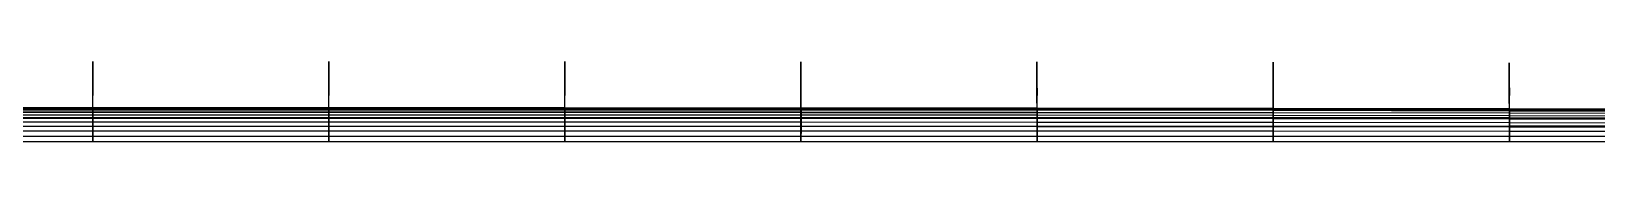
# Model space of a CAD drawing. Header units: metres. Extents: x 0 to 40, y 0 to 0.5.
# Drawn here: x 19.6 to 29.8, y 0 to 0.52 of the extents above; entities that cross this region are included whole.
import ezdxf

# ---------------------------------------------------------------- set-up
doc = ezdxf.new("R2010")
doc.units = ezdxf.units.M
doc.layers.add('Deflected structure', color=30, linetype='Continuous')
doc.layers.add('Original structure', color=3, linetype='Continuous')

msp = doc.modelspace()

# ---------------------------------------------------------------- linework, layer by layer
at = {"layer": 'Deflected structure'}
for p, q in [((20, 0.521, 7.809), (20, 0.51, 6.247)), ((20, 0.52, 9.372), (20, 0.521, 7.809)), ((20, 0.221, 7.808), (20, 0.521, 7.809)), ((20, 0.516, 10.935), (20, 0.52, 9.372)), ((20, 0.22, 9.371), (20, 0.52, 9.372)), ((20, 0.506, 12.498), (20, 0.516, 10.935)), ((20, 0.216, 10.934), (20, 0.516, 10.935)), ((20, 0.51, 6.247), (20, 0.49, 4.684)), ((20, 0.21, 6.246), (20, 0.51, 6.247)), ((21.538, 0.521, 7.809), (21.538, 0.51, 6.247)), ((21.538, 0.52, 9.372), (21.538, 0.521, 7.809)), ((21.539, 0.221, 7.808), (21.538, 0.521, 7.809)), ((21.538, 0.516, 10.935), (21.538, 0.52, 9.372)), ((21.539, 0.22, 9.371), (21.538, 0.52, 9.372)), ((21.538, 0.506, 12.498), (21.538, 0.516, 10.935)), ((21.539, 0.216, 10.934), (21.538, 0.516, 10.935)), ((21.538, 0.51, 6.247), (21.538, 0.49, 4.684)), ((21.539, 0.21, 6.246), (21.538, 0.51, 6.247)), ((23.076, 0.521, 7.809), (23.076, 0.51, 6.247)), ((23.076, 0.52, 9.372), (23.076, 0.521, 7.809)), ((23.077, 0.221, 7.808), (23.076, 0.521, 7.809)), ((23.076, 0.516, 10.935), (23.076, 0.52, 9.372)), ((23.077, 0.22, 9.371), (23.076, 0.52, 9.372)), ((23.076, 0.506, 12.498), (23.076, 0.516, 10.935)), ((23.077, 0.216, 10.934), (23.076, 0.516, 10.935)), ((24.615, 0.52, 7.809), (24.615, 0.509, 6.247)), ((24.615, 0.52, 9.372), (24.615, 0.52, 7.809)), ((24.615, 0.515, 10.935), (24.615, 0.52, 9.372)), ((24.616, 0.22, 9.371), (24.615, 0.52, 9.372)), ((24.616, 0.22, 7.808), (24.615, 0.52, 7.809)), ((24.615, 0.506, 12.498), (24.615, 0.515, 10.935)), ((24.616, 0.215, 10.934), (24.615, 0.515, 10.935)), ((26.153, 0.519, 7.809), (26.153, 0.508, 6.247)), ((26.153, 0.519, 9.372), (26.153, 0.519, 7.809)), ((26.153, 0.514, 10.935), (26.153, 0.519, 9.372)), ((26.155, 0.219, 9.371), (26.153, 0.519, 9.372)), ((26.155, 0.219, 7.808), (26.153, 0.519, 7.809)), ((26.153, 0.505, 12.498), (26.153, 0.514, 10.935)), ((26.155, 0.215, 10.934), (26.153, 0.514, 10.935)), ((27.691, 0.518, 9.372), (27.691, 0.517, 7.809)), ((27.691, 0.513, 10.935), (27.691, 0.518, 9.372)), ((27.694, 0.218, 9.371), (27.691, 0.518, 9.372)), ((27.691, 0.517, 7.809), (27.691, 0.506, 6.247)), ((27.694, 0.217, 7.809), (27.691, 0.517, 7.809)), ((27.691, 0.503, 12.498), (27.691, 0.513, 10.935)), ((27.694, 0.213, 10.934), (27.691, 0.513, 10.935)), ((29.23, 0.514, 9.372), (29.23, 0.513, 7.809)), ((29.23, 0.51, 10.935), (29.23, 0.514, 9.372)), ((29.232, 0.215, 9.371), (29.23, 0.514, 9.372)), ((29.23, 0.513, 7.809), (29.23, 0.504, 6.247)), ((29.232, 0.213, 7.809), (29.23, 0.513, 7.809)), ((20, 0.492, 14.061), (20, 0.506, 12.498)), ((20, 0.206, 12.497), (20, 0.506, 12.498)), ((20, 0.474, 15.624), (20, 0.492, 14.061)), ((20, 0.192, 14.06), (20, 0.492, 14.061)), ((20, 0.49, 4.684), (20, 0.457, 3.121)), ((20, 0.19, 4.683), (20, 0.49, 4.684)), ((20, 0.452, 17.186), (20, 0.474, 15.624)), ((20, 0.174, 15.623), (20, 0.474, 15.624)), ((20, 0.457, 3.121), (20, 0.4, 1.56)), ((20, 0.157, 3.121), (20, 0.457, 3.121)), ((20, 0.427, 18.749), (20, 0.452, 17.186)), ((20, 0.152, 17.186), (20, 0.452, 17.186)), ((20, 0.399, 20.312), (20, 0.427, 18.749)), ((20, 0.127, 18.748), (20, 0.427, 18.749)), ((21.538, 0.492, 14.061), (21.538, 0.506, 12.498)), ((21.539, 0.206, 12.497), (21.538, 0.506, 12.498)), ((21.538, 0.474, 15.624), (21.538, 0.492, 14.061)), ((21.539, 0.192, 14.06), (21.538, 0.492, 14.061)), ((21.538, 0.49, 4.684), (21.538, 0.457, 3.121)), ((21.539, 0.19, 4.683), (21.538, 0.49, 4.684)), ((21.538, 0.452, 17.186), (21.538, 0.474, 15.624)), ((21.539, 0.174, 15.623), (21.538, 0.474, 15.624)), ((21.538, 0.457, 3.121), (21.538, 0.4, 1.56)), ((21.539, 0.157, 3.121), (21.538, 0.457, 3.121)), ((21.538, 0.427, 18.749), (21.538, 0.452, 17.186)), ((21.539, 0.152, 17.186), (21.538, 0.452, 17.186)), ((21.538, 0.399, 20.312), (21.538, 0.427, 18.749)), ((21.539, 0.127, 18.748), (21.538, 0.427, 18.749)), ((23.076, 0.51, 6.247), (23.076, 0.49, 4.684)), ((23.077, 0.21, 6.246), (23.076, 0.51, 6.247)), ((23.076, 0.492, 14.061), (23.076, 0.506, 12.498)), ((23.077, 0.206, 12.497), (23.076, 0.506, 12.498)), ((23.076, 0.474, 15.624), (23.076, 0.492, 14.061)), ((23.077, 0.192, 14.06), (23.076, 0.492, 14.061)), ((23.076, 0.49, 4.684), (23.077, 0.456, 3.121)), ((23.077, 0.19, 4.683), (23.076, 0.49, 4.684)), ((23.077, 0.452, 17.186), (23.076, 0.474, 15.624)), ((23.077, 0.174, 15.623), (23.076, 0.474, 15.624)), ((23.077, 0.456, 3.121), (23.077, 0.4, 1.56)), ((23.077, 0.157, 3.121), (23.077, 0.456, 3.121)), ((23.077, 0.427, 18.749), (23.077, 0.452, 17.186)), ((23.077, 0.152, 17.186), (23.077, 0.452, 17.186)), ((23.077, 0.399, 20.312), (23.077, 0.427, 18.749)), ((23.077, 0.127, 18.748), (23.077, 0.427, 18.749)), ((24.615, 0.509, 6.247), (24.615, 0.489, 4.684)), ((24.616, 0.209, 6.246), (24.615, 0.509, 6.247)), ((24.615, 0.492, 14.061), (24.615, 0.506, 12.498)), ((24.616, 0.206, 12.497), (24.615, 0.506, 12.498)), ((24.615, 0.473, 15.624), (24.615, 0.492, 14.061)), ((24.616, 0.192, 14.06), (24.615, 0.492, 14.061)), ((24.615, 0.489, 4.684), (24.615, 0.456, 3.121)), ((24.616, 0.189, 4.683), (24.615, 0.489, 4.684)), ((24.615, 0.451, 17.186), (24.615, 0.473, 15.624)), ((24.616, 0.173, 15.623), (24.615, 0.473, 15.624)), ((24.615, 0.456, 3.121), (24.615, 0.4, 1.56)), ((24.616, 0.156, 3.121), (24.615, 0.456, 3.121)), ((24.615, 0.426, 18.749), (24.615, 0.451, 17.186)), ((24.616, 0.151, 17.186), (24.615, 0.451, 17.186)), ((24.615, 0.399, 20.312), (24.615, 0.426, 18.749)), ((24.616, 0.127, 18.748), (24.615, 0.426, 18.749)), ((26.153, 0.508, 6.247), (26.153, 0.489, 4.684)), ((26.155, 0.208, 6.246), (26.153, 0.508, 6.247)), ((26.153, 0.491, 14.061), (26.153, 0.505, 12.498)), ((26.155, 0.205, 12.497), (26.153, 0.505, 12.498)), ((26.153, 0.473, 15.624), (26.153, 0.491, 14.061)), ((26.155, 0.191, 14.06), (26.153, 0.491, 14.061)), ((26.153, 0.489, 4.684), (26.153, 0.456, 3.121)), ((26.155, 0.189, 4.683), (26.153, 0.489, 4.684)), ((26.153, 0.451, 17.186), (26.153, 0.473, 15.624)), ((26.155, 0.173, 15.623), (26.153, 0.473, 15.624)), ((26.153, 0.456, 3.121), (26.153, 0.4, 1.56)), ((26.154, 0.156, 3.121), (26.153, 0.456, 3.121)), ((26.153, 0.426, 18.749), (26.153, 0.451, 17.186)), ((26.154, 0.151, 17.186), (26.153, 0.451, 17.186)), ((26.153, 0.398, 20.312), (26.153, 0.426, 18.749)), ((26.154, 0.126, 18.748), (26.153, 0.426, 18.749)), ((27.691, 0.506, 6.247), (27.691, 0.488, 4.684)), ((27.693, 0.206, 6.246), (27.691, 0.506, 6.247)), ((27.691, 0.489, 14.061), (27.691, 0.503, 12.498)), ((27.693, 0.203, 12.497), (27.691, 0.503, 12.498)), ((27.692, 0.471, 15.624), (27.691, 0.489, 14.061)), ((27.693, 0.189, 14.06), (27.691, 0.489, 14.061)), ((27.691, 0.488, 4.684), (27.692, 0.456, 3.121)), ((27.693, 0.188, 4.683), (27.691, 0.488, 4.684)), ((27.692, 0.45, 17.186), (27.692, 0.471, 15.624)), ((27.693, 0.171, 15.623), (27.692, 0.471, 15.624)), ((27.692, 0.456, 3.121), (27.692, 0.4, 1.56)), ((27.693, 0.156, 3.121), (27.692, 0.456, 3.121)), ((27.692, 0.425, 18.749), (27.692, 0.45, 17.186)), ((27.693, 0.15, 17.186), (27.692, 0.45, 17.186)), ((27.692, 0.398, 20.312), (27.692, 0.425, 18.749)), ((27.693, 0.125, 18.748), (27.692, 0.425, 18.749)), ((29.23, 0.5, 12.498), (29.23, 0.51, 10.935)), ((29.232, 0.21, 10.934), (29.23, 0.51, 10.935)), ((29.23, 0.504, 6.247), (29.23, 0.486, 4.684)), ((29.232, 0.204, 6.246), (29.23, 0.504, 6.247)), ((29.23, 0.487, 14.061), (29.23, 0.5, 12.498)), ((29.232, 0.2, 12.497), (29.23, 0.5, 12.498)), ((29.23, 0.469, 15.624), (29.23, 0.487, 14.061)), ((29.232, 0.187, 14.06), (29.23, 0.487, 14.061)), ((29.23, 0.486, 4.684), (29.23, 0.455, 3.121)), ((29.232, 0.186, 4.683), (29.23, 0.486, 4.684)), ((29.23, 0.448, 17.186), (29.23, 0.469, 15.624)), ((29.232, 0.169, 15.623), (29.23, 0.469, 15.624)), ((29.23, 0.455, 3.121), (29.23, 0.401, 1.56)), ((29.232, 0.155, 3.121), (29.23, 0.455, 3.121)), ((29.23, 0.423, 18.749), (29.23, 0.448, 17.186)), ((29.232, 0.148, 17.186), (29.23, 0.448, 17.186)), ((29.23, 0.396, 20.312), (29.23, 0.423, 18.749)), ((29.232, 0.123, 18.748), (29.23, 0.423, 18.749)), ((20, 0.4, 1.56), (20, 0.3)), ((20, 0.1, 1.559), (20, 0.4, 1.56)), ((20, 0.368, 21.875), (20, 0.399, 20.312)), ((20, 0.099, 20.311), (20, 0.399, 20.312)), ((20, 0.335, 23.437), (20, 0.368, 21.875)), ((20, 0.068, 21.874), (20, 0.368, 21.875)), ((20, 0.3, 25), (20, 0.335, 23.437)), ((20, 0.035, 23.437), (20, 0.335, 23.437)), ((21.538, 0.4, 1.56), (21.538, 0.3)), ((21.539, 0.1, 1.559), (21.538, 0.4, 1.56)), ((21.538, 0.368, 21.875), (21.538, 0.399, 20.312)), ((21.539, 0.099, 20.311), (21.538, 0.399, 20.312)), ((21.538, 0.335, 23.437), (21.538, 0.368, 21.875)), ((21.539, 0.068, 21.874), (21.538, 0.368, 21.875)), ((21.538, 0.3, 25), (21.538, 0.335, 23.437)), ((21.539, 0.035, 23.437), (21.538, 0.335, 23.437)), ((23.077, 0.4, 1.56), (23.077, 0.3)), ((23.077, 0.1, 1.559), (23.077, 0.4, 1.56)), ((23.077, 0.368, 21.875), (23.077, 0.399, 20.312)), ((23.077, 0.099, 20.311), (23.077, 0.399, 20.312)), ((23.077, 0.335, 23.437), (23.077, 0.368, 21.875)), ((23.077, 0.068, 21.874), (23.077, 0.368, 21.875)), ((23.077, 0.3, 25), (23.077, 0.335, 23.437)), ((23.077, 0.035, 23.437), (23.077, 0.335, 23.437)), ((24.615, 0.4, 1.56), (24.615, 0.3)), ((24.616, 0.1, 1.559), (24.615, 0.4, 1.56)), ((24.615, 0.368, 21.875), (24.615, 0.399, 20.312)), ((24.616, 0.099, 20.311), (24.615, 0.399, 20.312)), ((24.615, 0.335, 23.437), (24.615, 0.368, 21.875)), ((24.616, 0.068, 21.874), (24.615, 0.368, 21.875)), ((24.615, 0.3, 25), (24.615, 0.335, 23.437)), ((24.615, 0.035, 23.437), (24.615, 0.335, 23.437)), ((26.153, 0.4, 1.56), (26.154, 0.3)), ((26.155, 0.1, 1.559), (26.153, 0.4, 1.56)), ((26.154, 0.368, 21.875), (26.153, 0.398, 20.312)), ((26.154, 0.098, 20.311), (26.153, 0.398, 20.312)), ((26.154, 0.335, 23.437), (26.154, 0.368, 21.875)), ((26.154, 0.068, 21.874), (26.154, 0.368, 21.875)), ((26.154, 0.3, 25), (26.154, 0.335, 23.437)), ((26.154, 0.035, 23.437), (26.154, 0.335, 23.437)), ((27.692, 0.4, 1.56), (27.692, 0.3)), ((27.693, 0.1, 1.559), (27.692, 0.4, 1.56)), ((27.692, 0.368, 21.875), (27.692, 0.398, 20.312)), ((27.693, 0.098, 20.311), (27.692, 0.398, 20.312)), ((27.692, 0.335, 23.437), (27.692, 0.368, 21.875)), ((27.693, 0.068, 21.874), (27.692, 0.368, 21.875)), ((27.692, 0.3, 25), (27.692, 0.335, 23.437)), ((27.692, 0.035, 23.437), (27.692, 0.335, 23.437)), ((29.23, 0.401, 1.56), (29.231, 0.3)), ((29.232, 0.101, 1.559), (29.23, 0.401, 1.56)), ((29.231, 0.367, 21.875), (29.23, 0.396, 20.312)), ((29.231, 0.096, 20.311), (29.23, 0.396, 20.312)), ((29.231, 0.334, 23.437), (29.231, 0.367, 21.875)), ((29.231, 0.067, 21.874), (29.231, 0.367, 21.875)), ((29.231, 0.3, 25), (29.231, 0.334, 23.437)), ((29.231, 0.034, 23.437), (29.231, 0.334, 23.437)), ((18.461, 0.221, 7.808), (20, 0.221, 7.808)), ((18.461, 0.22, 9.371), (20, 0.22, 9.371)), ((18.461, 0.216, 10.934), (20, 0.216, 10.934)), ((18.461, 0.21, 6.246), (20, 0.21, 6.246)), ((18.461, 0.206, 12.497), (20, 0.206, 12.497)), ((20, 0.221, 7.808), (20, 0.21, 6.246)), ((20, 0.22, 9.371), (20, 0.221, 7.808)), ((20, 0.221, 7.808), (21.539, 0.221, 7.808)), ((20, 0.216, 10.934), (20, 0.22, 9.371)), ((20, 0.22, 9.371), (21.539, 0.22, 9.371)), ((20, 0.206, 12.497), (20, 0.216, 10.934)), ((20, 0.216, 10.934), (21.539, 0.216, 10.934)), ((20, 0.21, 6.246), (20, 0.19, 4.683)), ((20, 0.21, 6.246), (21.539, 0.21, 6.246)), ((20, 0.192, 14.06), (20, 0.206, 12.497)), ((20, 0.206, 12.497), (21.539, 0.206, 12.497)), ((21.539, 0.221, 7.808), (21.539, 0.21, 6.246)), ((21.539, 0.22, 9.371), (21.539, 0.221, 7.808)), ((21.539, 0.221, 7.808), (23.077, 0.221, 7.808)), ((21.539, 0.216, 10.934), (21.539, 0.22, 9.371)), ((21.539, 0.22, 9.371), (23.077, 0.22, 9.371)), ((21.539, 0.206, 12.497), (21.539, 0.216, 10.934)), ((21.539, 0.216, 10.934), (23.077, 0.216, 10.934)), ((21.539, 0.21, 6.246), (21.539, 0.19, 4.683)), ((21.539, 0.21, 6.246), (23.077, 0.21, 6.246)), ((21.539, 0.192, 14.06), (21.539, 0.206, 12.497)), ((21.539, 0.206, 12.497), (23.077, 0.206, 12.497)), ((23.077, 0.221, 7.808), (23.077, 0.21, 6.246)), ((23.077, 0.22, 9.371), (23.077, 0.221, 7.808)), ((23.077, 0.221, 7.808), (24.616, 0.22, 7.808)), ((23.077, 0.216, 10.934), (23.077, 0.22, 9.371)), ((23.077, 0.22, 9.371), (24.616, 0.22, 9.371)), ((23.077, 0.206, 12.497), (23.077, 0.216, 10.934)), ((23.077, 0.216, 10.934), (24.616, 0.215, 10.934)), ((23.077, 0.21, 6.246), (23.077, 0.19, 4.683)), ((23.077, 0.21, 6.246), (24.616, 0.209, 6.246)), ((23.077, 0.192, 14.06), (23.077, 0.206, 12.497)), ((23.077, 0.206, 12.497), (24.616, 0.206, 12.497)), ((24.616, 0.22, 7.808), (24.616, 0.209, 6.246)), ((24.616, 0.22, 9.371), (24.616, 0.22, 7.808)), ((24.616, 0.215, 10.934), (24.616, 0.22, 9.371)), ((24.616, 0.22, 7.808), (26.155, 0.219, 7.808)), ((24.616, 0.22, 9.371), (26.155, 0.219, 9.371)), ((24.616, 0.206, 12.497), (24.616, 0.215, 10.934)), ((24.616, 0.215, 10.934), (26.155, 0.215, 10.934)), ((24.616, 0.209, 6.246), (24.616, 0.189, 4.683)), ((24.616, 0.209, 6.246), (26.155, 0.208, 6.246)), ((24.616, 0.192, 14.06), (24.616, 0.206, 12.497)), ((24.616, 0.206, 12.497), (26.155, 0.205, 12.497)), ((26.155, 0.219, 7.808), (26.155, 0.208, 6.246)), ((26.155, 0.219, 9.371), (26.155, 0.219, 7.808)), ((26.155, 0.215, 10.934), (26.155, 0.219, 9.371)), ((26.155, 0.219, 7.808), (27.694, 0.217, 7.809)), ((26.155, 0.219, 9.371), (27.694, 0.218, 9.371)), ((26.155, 0.205, 12.497), (26.155, 0.215, 10.934)), ((26.155, 0.215, 10.934), (27.694, 0.213, 10.934)), ((26.155, 0.208, 6.246), (26.155, 0.189, 4.683)), ((26.155, 0.208, 6.246), (27.693, 0.206, 6.246)), ((26.155, 0.191, 14.06), (26.155, 0.205, 12.497)), ((26.155, 0.205, 12.497), (27.693, 0.203, 12.497)), ((27.694, 0.217, 7.809), (27.693, 0.206, 6.246)), ((27.693, 0.203, 12.497), (27.694, 0.213, 10.934)), ((27.693, 0.206, 6.246), (27.693, 0.188, 4.683)), ((27.693, 0.206, 6.246), (29.232, 0.204, 6.246)), ((27.694, 0.218, 9.371), (27.694, 0.217, 7.809)), ((27.694, 0.213, 10.934), (27.694, 0.218, 9.371)), ((27.694, 0.218, 9.371), (29.232, 0.215, 9.371)), ((27.694, 0.217, 7.809), (29.232, 0.213, 7.809)), ((27.694, 0.213, 10.934), (29.232, 0.21, 10.934)), ((29.232, 0.215, 9.371), (29.232, 0.213, 7.809)), ((29.232, 0.21, 10.934), (29.232, 0.215, 9.371)), ((29.232, 0.215, 9.371), (30.771, 0.209, 9.371)), ((29.232, 0.213, 7.809), (29.232, 0.204, 6.246)), ((29.232, 0.213, 7.809), (30.771, 0.208, 7.809)), ((29.232, 0.2, 12.497), (29.232, 0.21, 10.934)), ((29.232, 0.21, 10.934), (30.771, 0.205, 10.934)), ((18.461, 0.192, 14.06), (20, 0.192, 14.06)), ((18.461, 0.19, 4.683), (20, 0.19, 4.683)), ((18.461, 0.174, 15.623), (20, 0.174, 15.623)), ((18.461, 0.157, 3.121), (20, 0.157, 3.121)), ((18.461, 0.152, 17.186), (20, 0.152, 17.186)), ((18.461, 0.127, 18.748), (20, 0.127, 18.748)), ((20, 0.174, 15.623), (20, 0.192, 14.06)), ((20, 0.192, 14.06), (21.539, 0.192, 14.06)), ((20, 0.19, 4.683), (20, 0.157, 3.121)), ((20, 0.19, 4.683), (21.539, 0.19, 4.683)), ((20, 0.152, 17.186), (20, 0.174, 15.623)), ((20, 0.174, 15.623), (21.539, 0.174, 15.623)), ((20, 0.157, 3.121), (20, 0.1, 1.559)), ((20, 0.157, 3.121), (21.539, 0.157, 3.121)), ((20, 0.127, 18.748), (20, 0.152, 17.186)), ((20, 0.152, 17.186), (21.539, 0.152, 17.186)), ((20, 0.099, 20.311), (20, 0.127, 18.748)), ((20, 0.127, 18.748), (21.539, 0.127, 18.748)), ((21.539, 0.174, 15.623), (21.539, 0.192, 14.06)), ((21.539, 0.192, 14.06), (23.077, 0.192, 14.06)), ((21.539, 0.19, 4.683), (21.539, 0.157, 3.121)), ((21.539, 0.19, 4.683), (23.077, 0.19, 4.683)), ((21.539, 0.152, 17.186), (21.539, 0.174, 15.623)), ((21.539, 0.174, 15.623), (23.077, 0.174, 15.623)), ((21.539, 0.157, 3.121), (21.539, 0.1, 1.559)), ((21.539, 0.157, 3.121), (23.077, 0.157, 3.121)), ((21.539, 0.127, 18.748), (21.539, 0.152, 17.186)), ((21.539, 0.152, 17.186), (23.077, 0.152, 17.186)), ((21.539, 0.099, 20.311), (21.539, 0.127, 18.748)), ((21.539, 0.127, 18.748), (23.077, 0.127, 18.748)), ((23.077, 0.174, 15.623), (23.077, 0.192, 14.06)), ((23.077, 0.192, 14.06), (24.616, 0.192, 14.06)), ((23.077, 0.19, 4.683), (23.077, 0.157, 3.121)), ((23.077, 0.19, 4.683), (24.616, 0.189, 4.683)), ((23.077, 0.152, 17.186), (23.077, 0.174, 15.623)), ((23.077, 0.174, 15.623), (24.616, 0.173, 15.623)), ((23.077, 0.157, 3.121), (23.077, 0.1, 1.559)), ((23.077, 0.157, 3.121), (24.616, 0.156, 3.121)), ((23.077, 0.127, 18.748), (23.077, 0.152, 17.186)), ((23.077, 0.152, 17.186), (24.616, 0.151, 17.186)), ((23.077, 0.099, 20.311), (23.077, 0.127, 18.748)), ((23.077, 0.127, 18.748), (24.616, 0.127, 18.748)), ((24.616, 0.173, 15.623), (24.616, 0.192, 14.06)), ((24.616, 0.192, 14.06), (26.155, 0.191, 14.06)), ((24.616, 0.189, 4.683), (24.616, 0.156, 3.121)), ((24.616, 0.189, 4.683), (26.155, 0.189, 4.683)), ((24.616, 0.151, 17.186), (24.616, 0.173, 15.623)), ((24.616, 0.173, 15.623), (26.155, 0.173, 15.623)), ((24.616, 0.156, 3.121), (24.616, 0.1, 1.559)), ((24.616, 0.156, 3.121), (26.154, 0.156, 3.121)), ((24.616, 0.127, 18.748), (24.616, 0.151, 17.186)), ((24.616, 0.151, 17.186), (26.154, 0.151, 17.186)), ((24.616, 0.099, 20.311), (24.616, 0.127, 18.748)), ((24.616, 0.127, 18.748), (26.154, 0.126, 18.748)), ((26.155, 0.189, 4.683), (26.154, 0.156, 3.121)), ((26.154, 0.151, 17.186), (26.155, 0.173, 15.623)), ((26.154, 0.156, 3.121), (26.155, 0.1, 1.559)), ((26.154, 0.156, 3.121), (27.693, 0.156, 3.121)), ((26.154, 0.126, 18.748), (26.154, 0.151, 17.186)), ((26.154, 0.151, 17.186), (27.693, 0.15, 17.186)), ((26.154, 0.098, 20.311), (26.154, 0.126, 18.748)), ((26.154, 0.126, 18.748), (27.693, 0.125, 18.748)), ((26.155, 0.173, 15.623), (26.155, 0.191, 14.06)), ((26.155, 0.191, 14.06), (27.693, 0.189, 14.06)), ((26.155, 0.189, 4.683), (27.693, 0.188, 4.683)), ((26.155, 0.173, 15.623), (27.693, 0.171, 15.623)), ((27.693, 0.189, 14.06), (27.693, 0.203, 12.497)), ((27.693, 0.203, 12.497), (29.232, 0.2, 12.497)), ((27.693, 0.171, 15.623), (27.693, 0.189, 14.06)), ((27.693, 0.189, 14.06), (29.232, 0.187, 14.06)), ((27.693, 0.188, 4.683), (27.693, 0.156, 3.121)), ((27.693, 0.188, 4.683), (29.232, 0.186, 4.683)), ((27.693, 0.15, 17.186), (27.693, 0.171, 15.623)), ((27.693, 0.171, 15.623), (29.232, 0.169, 15.623)), ((27.693, 0.156, 3.121), (27.693, 0.1, 1.559)), ((27.693, 0.156, 3.121), (29.232, 0.155, 3.121)), ((27.693, 0.125, 18.748), (27.693, 0.15, 17.186)), ((27.693, 0.15, 17.186), (29.232, 0.148, 17.186)), ((27.693, 0.098, 20.311), (27.693, 0.125, 18.748)), ((27.693, 0.125, 18.748), (29.232, 0.123, 18.748)), ((29.231, 0.096, 20.311), (29.232, 0.123, 18.748)), ((29.232, 0.204, 6.246), (29.232, 0.186, 4.683)), ((29.232, 0.204, 6.246), (30.771, 0.2, 6.246)), ((29.232, 0.187, 14.06), (29.232, 0.2, 12.497)), ((29.232, 0.2, 12.497), (30.771, 0.196, 12.497)), ((29.232, 0.169, 15.623), (29.232, 0.187, 14.06)), ((29.232, 0.187, 14.06), (30.771, 0.182, 14.06)), ((29.232, 0.186, 4.683), (29.232, 0.155, 3.121)), ((29.232, 0.186, 4.683), (30.771, 0.183, 4.683)), ((29.232, 0.148, 17.186), (29.232, 0.169, 15.623)), ((29.232, 0.169, 15.623), (30.771, 0.165, 15.623)), ((29.232, 0.155, 3.121), (29.232, 0.101, 1.559)), ((29.232, 0.155, 3.121), (30.77, 0.154, 3.121)), ((29.232, 0.123, 18.748), (29.232, 0.148, 17.186)), ((29.232, 0.148, 17.186), (30.77, 0.145, 17.186)), ((29.232, 0.123, 18.748), (30.77, 0.121, 18.748)), ((18.461, 0.1, 1.559), (20, 0.1, 1.559)), ((18.461, 0.099, 20.311), (20, 0.099, 20.311)), ((18.461, 0.068, 21.874), (20, 0.068, 21.874)), ((18.461, 0.035, 23.437), (20, 0.035, 23.437)), ((20, 0.1, 1.559), (20, 0)), ((20, 0.1, 1.559), (21.539, 0.1, 1.559)), ((20, 0.068, 21.874), (20, 0.099, 20.311)), ((20, 0.099, 20.311), (21.539, 0.099, 20.311)), ((20, 0.035, 23.437), (20, 0.068, 21.874)), ((20, 0.068, 21.874), (21.539, 0.068, 21.874)), ((20, 0, 25), (20, 0.035, 23.437)), ((20, 0.035, 23.437), (21.539, 0.035, 23.437)), ((21.539, 0.1, 1.559), (21.538, 0)), ((21.538, 0, 25), (21.539, 0.035, 23.437)), ((21.539, 0.1, 1.559), (23.077, 0.1, 1.559)), ((21.539, 0.068, 21.874), (21.539, 0.099, 20.311)), ((21.539, 0.099, 20.311), (23.077, 0.099, 20.311)), ((21.539, 0.035, 23.437), (21.539, 0.068, 21.874)), ((21.539, 0.068, 21.874), (23.077, 0.068, 21.874)), ((21.539, 0.035, 23.437), (23.077, 0.035, 23.437)), ((23.077, 0.1, 1.559), (23.077, 0)), ((23.077, 0.1, 1.559), (24.616, 0.1, 1.559)), ((23.077, 0.068, 21.874), (23.077, 0.099, 20.311)), ((23.077, 0.099, 20.311), (24.616, 0.099, 20.311)), ((23.077, 0.035, 23.437), (23.077, 0.068, 21.874)), ((23.077, 0.068, 21.874), (24.616, 0.068, 21.874)), ((23.077, 0, 25), (23.077, 0.035, 23.437)), ((23.077, 0.035, 23.437), (24.615, 0.035, 23.437)), ((24.616, 0.1, 1.559), (24.615, 0)), ((24.615, 0.035, 23.437), (24.616, 0.068, 21.874)), ((24.615, 0, 25), (24.615, 0.035, 23.437)), ((24.615, 0.035, 23.437), (26.154, 0.035, 23.437)), ((24.616, 0.1, 1.559), (26.155, 0.1, 1.559)), ((24.616, 0.068, 21.874), (24.616, 0.099, 20.311)), ((24.616, 0.099, 20.311), (26.154, 0.098, 20.311)), ((24.616, 0.068, 21.874), (26.154, 0.068, 21.874)), ((26.155, 0.1, 1.559), (26.154, 0)), ((26.154, 0.068, 21.874), (26.154, 0.098, 20.311)), ((26.154, 0.098, 20.311), (27.693, 0.098, 20.311)), ((26.154, 0.035, 23.437), (26.154, 0.068, 21.874)), ((26.154, 0.068, 21.874), (27.693, 0.068, 21.874)), ((26.154, 0, 25), (26.154, 0.035, 23.437)), ((26.154, 0.035, 23.437), (27.692, 0.035, 23.437)), ((26.155, 0.1, 1.559), (27.693, 0.1, 1.559)), ((27.693, 0.1, 1.559), (27.692, 0)), ((27.692, 0.035, 23.437), (27.693, 0.068, 21.874)), ((27.692, 0, 25), (27.692, 0.035, 23.437)), ((27.692, 0.035, 23.437), (29.231, 0.034, 23.437)), ((27.693, 0.1, 1.559), (29.232, 0.101, 1.559)), ((27.693, 0.068, 21.874), (27.693, 0.098, 20.311)), ((27.693, 0.098, 20.311), (29.231, 0.096, 20.311)), ((27.693, 0.068, 21.874), (29.231, 0.067, 21.874)), ((29.232, 0.101, 1.559), (29.231, 0)), ((29.231, 0.067, 21.874), (29.231, 0.096, 20.311)), ((29.231, 0.096, 20.311), (30.77, 0.094, 20.311)), ((29.231, 0.034, 23.437), (29.231, 0.067, 21.874)), ((29.231, 0.067, 21.874), (30.769, 0.065, 21.874)), ((29.231, 0, 25), (29.231, 0.034, 23.437)), ((29.231, 0.034, 23.437), (30.769, 0.034, 23.437)), ((29.232, 0.101, 1.559), (30.771, 0.102, 1.559))]:
    msp.add_line(p, q, dxfattribs=at)
at = {"layer": 'Original structure'}
for p, q in [((20, 0.3, 1.562), (20, 0.3)), ((20, 0.3, 3.125), (20, 0.3, 1.562)), ((20, 0.3, 4.688), (20, 0.3, 3.125)), ((20, 0.3, 6.25), (20, 0.3, 4.688)), ((20, 0.3, 7.812), (20, 0.3, 6.25)), ((20, 0.3, 9.375), (20, 0.3, 7.812)), ((20, 0.3, 10.938), (20, 0.3, 9.375)), ((20, 0.3, 12.5), (20, 0.3, 10.938)), ((20, 0.3, 14.062), (20, 0.3, 12.5)), ((20, 0.3, 15.625), (20, 0.3, 14.062)), ((20, 0.3, 17.188), (20, 0.3, 15.625)), ((20, 0.3, 18.75), (20, 0.3, 17.188)), ((20, 0.3, 20.312), (20, 0.3, 18.75)), ((20, 0.3, 21.875), (20, 0.3, 20.312)), ((20, 0.3, 23.438), (20, 0.3, 21.875)), ((20, 0.3, 25), (20, 0.3, 23.438)), ((20, 0, 23.438), (20, 0.3, 23.438)), ((20, 0, 21.875), (20, 0.3, 21.875)), ((20, 0, 20.312), (20, 0.3, 20.312)), ((20, 0, 18.75), (20, 0.3, 18.75)), ((20, 0, 17.188), (20, 0.3, 17.188)), ((20, 0, 15.625), (20, 0.3, 15.625)), ((20, 0, 14.062), (20, 0.3, 14.062)), ((20, 0, 12.5), (20, 0.3, 12.5)), ((20, 0, 10.938), (20, 0.3, 10.938)), ((20, 0, 9.375), (20, 0.3, 9.375)), ((20, 0, 7.812), (20, 0.3, 7.812)), ((20, 0, 6.25), (20, 0.3, 6.25)), ((20, 0, 4.688), (20, 0.3, 4.688)), ((20, 0, 3.125), (20, 0.3, 3.125)), ((20, 0, 1.562), (20, 0.3, 1.562)), ((21.538, 0.3, 1.562), (21.538, 0.3)), ((21.538, 0.3, 3.125), (21.538, 0.3, 1.562)), ((21.538, 0.3, 4.688), (21.538, 0.3, 3.125)), ((21.538, 0.3, 6.25), (21.538, 0.3, 4.688)), ((21.538, 0.3, 7.812), (21.538, 0.3, 6.25)), ((21.538, 0.3, 9.375), (21.538, 0.3, 7.812)), ((21.538, 0.3, 10.938), (21.538, 0.3, 9.375)), ((21.538, 0.3, 12.5), (21.538, 0.3, 10.938)), ((21.538, 0.3, 14.062), (21.538, 0.3, 12.5)), ((21.538, 0.3, 15.625), (21.538, 0.3, 14.062)), ((21.538, 0.3, 17.188), (21.538, 0.3, 15.625)), ((21.538, 0.3, 18.75), (21.538, 0.3, 17.188)), ((21.538, 0.3, 20.312), (21.538, 0.3, 18.75)), ((21.538, 0.3, 21.875), (21.538, 0.3, 20.312)), ((21.538, 0.3, 23.438), (21.538, 0.3, 21.875)), ((21.538, 0.3, 25), (21.538, 0.3, 23.438)), ((21.538, 0, 23.438), (21.538, 0.3, 23.438)), ((21.538, 0, 21.875), (21.538, 0.3, 21.875)), ((21.538, 0, 20.312), (21.538, 0.3, 20.312)), ((21.538, 0, 18.75), (21.538, 0.3, 18.75)), ((21.538, 0, 17.188), (21.538, 0.3, 17.188)), ((21.538, 0, 15.625), (21.538, 0.3, 15.625)), ((21.538, 0, 14.062), (21.538, 0.3, 14.062)), ((21.538, 0, 12.5), (21.538, 0.3, 12.5)), ((21.538, 0, 10.938), (21.538, 0.3, 10.938)), ((21.538, 0, 9.375), (21.538, 0.3, 9.375)), ((21.538, 0, 7.812), (21.538, 0.3, 7.812)), ((21.538, 0, 6.25), (21.538, 0.3, 6.25)), ((21.538, 0, 4.688), (21.538, 0.3, 4.688)), ((21.538, 0, 3.125), (21.538, 0.3, 3.125)), ((21.538, 0, 1.562), (21.538, 0.3, 1.562)), ((23.077, 0.3, 1.562), (23.077, 0.3)), ((23.077, 0.3, 3.125), (23.077, 0.3, 1.562)), ((23.077, 0.3, 4.688), (23.077, 0.3, 3.125)), ((23.077, 0.3, 6.25), (23.077, 0.3, 4.688)), ((23.077, 0.3, 7.812), (23.077, 0.3, 6.25)), ((23.077, 0.3, 9.375), (23.077, 0.3, 7.812)), ((23.077, 0.3, 10.938), (23.077, 0.3, 9.375)), ((23.077, 0.3, 12.5), (23.077, 0.3, 10.938)), ((23.077, 0.3, 14.062), (23.077, 0.3, 12.5)), ((23.077, 0.3, 15.625), (23.077, 0.3, 14.062)), ((23.077, 0.3, 17.188), (23.077, 0.3, 15.625)), ((23.077, 0.3, 18.75), (23.077, 0.3, 17.188)), ((23.077, 0.3, 20.312), (23.077, 0.3, 18.75)), ((23.077, 0.3, 21.875), (23.077, 0.3, 20.312)), ((23.077, 0.3, 23.438), (23.077, 0.3, 21.875)), ((23.077, 0.3, 25), (23.077, 0.3, 23.438)), ((23.077, 0, 23.438), (23.077, 0.3, 23.438)), ((23.077, 0, 21.875), (23.077, 0.3, 21.875)), ((23.077, 0, 20.312), (23.077, 0.3, 20.312)), ((23.077, 0, 18.75), (23.077, 0.3, 18.75)), ((23.077, 0, 17.188), (23.077, 0.3, 17.188)), ((23.077, 0, 15.625), (23.077, 0.3, 15.625)), ((23.077, 0, 14.062), (23.077, 0.3, 14.062)), ((23.077, 0, 12.5), (23.077, 0.3, 12.5)), ((23.077, 0, 10.938), (23.077, 0.3, 10.938)), ((23.077, 0, 9.375), (23.077, 0.3, 9.375)), ((23.077, 0, 7.812), (23.077, 0.3, 7.812)), ((23.077, 0, 6.25), (23.077, 0.3, 6.25)), ((23.077, 0, 4.688), (23.077, 0.3, 4.688)), ((23.077, 0, 3.125), (23.077, 0.3, 3.125)), ((23.077, 0, 1.562), (23.077, 0.3, 1.562)), ((24.615, 0.3, 1.562), (24.615, 0.3)), ((24.615, 0.3, 3.125), (24.615, 0.3, 1.562)), ((24.615, 0.3, 4.688), (24.615, 0.3, 3.125)), ((24.615, 0.3, 6.25), (24.615, 0.3, 4.688)), ((24.615, 0.3, 7.812), (24.615, 0.3, 6.25)), ((24.615, 0.3, 9.375), (24.615, 0.3, 7.812)), ((24.615, 0.3, 10.938), (24.615, 0.3, 9.375)), ((24.615, 0.3, 12.5), (24.615, 0.3, 10.938)), ((24.615, 0.3, 14.062), (24.615, 0.3, 12.5)), ((24.615, 0.3, 15.625), (24.615, 0.3, 14.062)), ((24.615, 0.3, 17.188), (24.615, 0.3, 15.625)), ((24.615, 0.3, 18.75), (24.615, 0.3, 17.188)), ((24.615, 0.3, 20.312), (24.615, 0.3, 18.75)), ((24.615, 0.3, 21.875), (24.615, 0.3, 20.312)), ((24.615, 0.3, 23.438), (24.615, 0.3, 21.875)), ((24.615, 0.3, 25), (24.615, 0.3, 23.438)), ((24.615, 0, 23.438), (24.615, 0.3, 23.438)), ((24.615, 0, 21.875), (24.615, 0.3, 21.875)), ((24.615, 0, 20.312), (24.615, 0.3, 20.312)), ((24.615, 0, 18.75), (24.615, 0.3, 18.75)), ((24.615, 0, 17.188), (24.615, 0.3, 17.188)), ((24.615, 0, 15.625), (24.615, 0.3, 15.625)), ((24.615, 0, 14.062), (24.615, 0.3, 14.062)), ((24.615, 0, 12.5), (24.615, 0.3, 12.5)), ((24.615, 0, 10.938), (24.615, 0.3, 10.938)), ((24.615, 0, 9.375), (24.615, 0.3, 9.375)), ((24.615, 0, 7.812), (24.615, 0.3, 7.812)), ((24.615, 0, 6.25), (24.615, 0.3, 6.25)), ((24.615, 0, 4.688), (24.615, 0.3, 4.688)), ((24.615, 0, 3.125), (24.615, 0.3, 3.125)), ((24.615, 0, 1.562), (24.615, 0.3, 1.562)), ((26.154, 0.3, 1.562), (26.154, 0.3)), ((26.154, 0.3, 3.125), (26.154, 0.3, 1.562)), ((26.154, 0.3, 4.688), (26.154, 0.3, 3.125)), ((26.154, 0.3, 6.25), (26.154, 0.3, 4.688)), ((26.154, 0.3, 7.812), (26.154, 0.3, 6.25)), ((26.154, 0.3, 9.375), (26.154, 0.3, 7.812)), ((26.154, 0.3, 10.938), (26.154, 0.3, 9.375)), ((26.154, 0.3, 12.5), (26.154, 0.3, 10.938)), ((26.154, 0.3, 14.062), (26.154, 0.3, 12.5)), ((26.154, 0.3, 15.625), (26.154, 0.3, 14.062)), ((26.154, 0.3, 17.188), (26.154, 0.3, 15.625)), ((26.154, 0.3, 18.75), (26.154, 0.3, 17.188)), ((26.154, 0.3, 20.312), (26.154, 0.3, 18.75)), ((26.154, 0.3, 21.875), (26.154, 0.3, 20.312)), ((26.154, 0.3, 23.438), (26.154, 0.3, 21.875)), ((26.154, 0.3, 25), (26.154, 0.3, 23.438)), ((26.154, 0, 23.438), (26.154, 0.3, 23.438)), ((26.154, 0, 21.875), (26.154, 0.3, 21.875)), ((26.154, 0, 20.312), (26.154, 0.3, 20.312)), ((26.154, 0, 18.75), (26.154, 0.3, 18.75)), ((26.154, 0, 17.188), (26.154, 0.3, 17.188)), ((26.154, 0, 15.625), (26.154, 0.3, 15.625)), ((26.154, 0, 14.062), (26.154, 0.3, 14.062)), ((26.154, 0, 12.5), (26.154, 0.3, 12.5)), ((26.154, 0, 10.938), (26.154, 0.3, 10.938)), ((26.154, 0, 9.375), (26.154, 0.3, 9.375)), ((26.154, 0, 7.812), (26.154, 0.3, 7.812)), ((26.154, 0, 6.25), (26.154, 0.3, 6.25)), ((26.154, 0, 4.688), (26.154, 0.3, 4.688)), ((26.154, 0, 3.125), (26.154, 0.3, 3.125)), ((26.154, 0, 1.562), (26.154, 0.3, 1.562)), ((27.692, 0.3, 1.562), (27.692, 0.3)), ((27.692, 0.3, 3.125), (27.692, 0.3, 1.562)), ((27.692, 0.3, 4.688), (27.692, 0.3, 3.125)), ((27.692, 0.3, 6.25), (27.692, 0.3, 4.688)), ((27.692, 0.3, 7.812), (27.692, 0.3, 6.25)), ((27.692, 0.3, 9.375), (27.692, 0.3, 7.812)), ((27.692, 0.3, 10.938), (27.692, 0.3, 9.375)), ((27.692, 0.3, 12.5), (27.692, 0.3, 10.938)), ((27.692, 0.3, 14.062), (27.692, 0.3, 12.5)), ((27.692, 0.3, 15.625), (27.692, 0.3, 14.062)), ((27.692, 0.3, 17.188), (27.692, 0.3, 15.625)), ((27.692, 0.3, 18.75), (27.692, 0.3, 17.188)), ((27.692, 0.3, 20.312), (27.692, 0.3, 18.75)), ((27.692, 0.3, 21.875), (27.692, 0.3, 20.312)), ((27.692, 0.3, 23.438), (27.692, 0.3, 21.875)), ((27.692, 0.3, 25), (27.692, 0.3, 23.438)), ((27.692, 0, 23.438), (27.692, 0.3, 23.438)), ((27.692, 0, 21.875), (27.692, 0.3, 21.875)), ((27.692, 0, 20.312), (27.692, 0.3, 20.312)), ((27.692, 0, 18.75), (27.692, 0.3, 18.75)), ((27.692, 0, 17.188), (27.692, 0.3, 17.188)), ((27.692, 0, 15.625), (27.692, 0.3, 15.625)), ((27.692, 0, 14.062), (27.692, 0.3, 14.062)), ((27.692, 0, 12.5), (27.692, 0.3, 12.5)), ((27.692, 0, 10.938), (27.692, 0.3, 10.938)), ((27.692, 0, 9.375), (27.692, 0.3, 9.375)), ((27.692, 0, 7.812), (27.692, 0.3, 7.812)), ((27.692, 0, 6.25), (27.692, 0.3, 6.25)), ((27.692, 0, 4.688), (27.692, 0.3, 4.688)), ((27.692, 0, 3.125), (27.692, 0.3, 3.125)), ((27.692, 0, 1.562), (27.692, 0.3, 1.562)), ((29.231, 0.3, 1.562), (29.231, 0.3)), ((29.231, 0.3, 3.125), (29.231, 0.3, 1.562)), ((29.231, 0.3, 4.688), (29.231, 0.3, 3.125)), ((29.231, 0.3, 6.25), (29.231, 0.3, 4.688)), ((29.231, 0.3, 7.812), (29.231, 0.3, 6.25)), ((29.231, 0.3, 9.375), (29.231, 0.3, 7.812)), ((29.231, 0.3, 10.938), (29.231, 0.3, 9.375)), ((29.231, 0.3, 12.5), (29.231, 0.3, 10.938)), ((29.231, 0.3, 14.062), (29.231, 0.3, 12.5)), ((29.231, 0.3, 15.625), (29.231, 0.3, 14.062)), ((29.231, 0.3, 17.188), (29.231, 0.3, 15.625)), ((29.231, 0.3, 18.75), (29.231, 0.3, 17.188)), ((29.231, 0.3, 20.312), (29.231, 0.3, 18.75)), ((29.231, 0.3, 21.875), (29.231, 0.3, 20.312)), ((29.231, 0.3, 23.438), (29.231, 0.3, 21.875)), ((29.231, 0.3, 25), (29.231, 0.3, 23.438)), ((29.231, 0, 23.438), (29.231, 0.3, 23.438)), ((29.231, 0, 21.875), (29.231, 0.3, 21.875)), ((29.231, 0, 20.312), (29.231, 0.3, 20.312)), ((29.231, 0, 18.75), (29.231, 0.3, 18.75)), ((29.231, 0, 17.188), (29.231, 0.3, 17.188)), ((29.231, 0, 15.625), (29.231, 0.3, 15.625)), ((29.231, 0, 14.062), (29.231, 0.3, 14.062)), ((29.231, 0, 12.5), (29.231, 0.3, 12.5)), ((29.231, 0, 10.938), (29.231, 0.3, 10.938)), ((29.231, 0, 9.375), (29.231, 0.3, 9.375)), ((29.231, 0, 7.812), (29.231, 0.3, 7.812)), ((29.231, 0, 6.25), (29.231, 0.3, 6.25)), ((29.231, 0, 4.688), (29.231, 0.3, 4.688)), ((29.231, 0, 3.125), (29.231, 0.3, 3.125)), ((29.231, 0, 1.562), (29.231, 0.3, 1.562)), ((18.462, 0, 1.562), (20, 0, 1.562)), ((18.462, 0, 3.125), (20, 0, 3.125)), ((18.462, 0, 4.688), (20, 0, 4.688)), ((18.462, 0, 6.25), (20, 0, 6.25)), ((18.462, 0, 7.812), (20, 0, 7.812)), ((18.462, 0, 9.375), (20, 0, 9.375)), ((18.462, 0, 10.938), (20, 0, 10.938)), ((18.462, 0, 12.5), (20, 0, 12.5)), ((18.462, 0, 14.062), (20, 0, 14.062)), ((18.462, 0, 15.625), (20, 0, 15.625)), ((18.462, 0, 17.188), (20, 0, 17.188)), ((18.462, 0, 18.75), (20, 0, 18.75)), ((18.462, 0, 20.312), (20, 0, 20.312)), ((18.462, 0, 21.875), (20, 0, 21.875)), ((18.462, 0, 23.438), (20, 0, 23.438)), ((20, 0, 1.562), (20, 0)), ((20, 0, 3.125), (20, 0, 1.562)), ((20, 0, 4.688), (20, 0, 3.125)), ((20, 0, 6.25), (20, 0, 4.688)), ((20, 0, 7.812), (20, 0, 6.25)), ((20, 0, 9.375), (20, 0, 7.812)), ((20, 0, 10.938), (20, 0, 9.375)), ((20, 0, 12.5), (20, 0, 10.938)), ((20, 0, 14.062), (20, 0, 12.5)), ((20, 0, 15.625), (20, 0, 14.062)), ((20, 0, 17.188), (20, 0, 15.625)), ((20, 0, 18.75), (20, 0, 17.188)), ((20, 0, 20.312), (20, 0, 18.75)), ((20, 0, 21.875), (20, 0, 20.312)), ((20, 0, 23.438), (20, 0, 21.875)), ((20, 0, 25), (20, 0, 23.438)), ((20, 0, 1.562), (21.538, 0, 1.562)), ((20, 0, 3.125), (21.538, 0, 3.125)), ((20, 0, 4.688), (21.538, 0, 4.688)), ((20, 0, 6.25), (21.538, 0, 6.25)), ((20, 0, 7.812), (21.538, 0, 7.812)), ((20, 0, 9.375), (21.538, 0, 9.375)), ((20, 0, 10.938), (21.538, 0, 10.938)), ((20, 0, 12.5), (21.538, 0, 12.5)), ((20, 0, 14.062), (21.538, 0, 14.062)), ((20, 0, 15.625), (21.538, 0, 15.625)), ((20, 0, 17.188), (21.538, 0, 17.188)), ((20, 0, 18.75), (21.538, 0, 18.75)), ((20, 0, 20.312), (21.538, 0, 20.312)), ((20, 0, 21.875), (21.538, 0, 21.875)), ((20, 0, 23.438), (21.538, 0, 23.438)), ((21.538, 0, 1.562), (21.538, 0)), ((21.538, 0, 3.125), (21.538, 0, 1.562)), ((21.538, 0, 4.688), (21.538, 0, 3.125)), ((21.538, 0, 6.25), (21.538, 0, 4.688)), ((21.538, 0, 7.812), (21.538, 0, 6.25)), ((21.538, 0, 9.375), (21.538, 0, 7.812)), ((21.538, 0, 10.938), (21.538, 0, 9.375)), ((21.538, 0, 12.5), (21.538, 0, 10.938)), ((21.538, 0, 14.062), (21.538, 0, 12.5)), ((21.538, 0, 15.625), (21.538, 0, 14.062)), ((21.538, 0, 17.188), (21.538, 0, 15.625)), ((21.538, 0, 18.75), (21.538, 0, 17.188)), ((21.538, 0, 20.312), (21.538, 0, 18.75)), ((21.538, 0, 21.875), (21.538, 0, 20.312)), ((21.538, 0, 23.438), (21.538, 0, 21.875)), ((21.538, 0, 25), (21.538, 0, 23.438)), ((21.538, 0, 1.562), (23.077, 0, 1.562)), ((21.538, 0, 3.125), (23.077, 0, 3.125)), ((21.538, 0, 4.688), (23.077, 0, 4.688)), ((21.538, 0, 6.25), (23.077, 0, 6.25)), ((21.538, 0, 7.812), (23.077, 0, 7.812)), ((21.538, 0, 9.375), (23.077, 0, 9.375)), ((21.538, 0, 10.938), (23.077, 0, 10.938)), ((21.538, 0, 12.5), (23.077, 0, 12.5)), ((21.538, 0, 14.062), (23.077, 0, 14.062)), ((21.538, 0, 15.625), (23.077, 0, 15.625)), ((21.538, 0, 17.188), (23.077, 0, 17.188)), ((21.538, 0, 18.75), (23.077, 0, 18.75)), ((21.538, 0, 20.312), (23.077, 0, 20.312)), ((21.538, 0, 21.875), (23.077, 0, 21.875)), ((21.538, 0, 23.438), (23.077, 0, 23.438)), ((23.077, 0, 1.562), (23.077, 0)), ((23.077, 0, 3.125), (23.077, 0, 1.562)), ((23.077, 0, 4.688), (23.077, 0, 3.125)), ((23.077, 0, 6.25), (23.077, 0, 4.688)), ((23.077, 0, 7.812), (23.077, 0, 6.25)), ((23.077, 0, 9.375), (23.077, 0, 7.812)), ((23.077, 0, 10.938), (23.077, 0, 9.375)), ((23.077, 0, 12.5), (23.077, 0, 10.938)), ((23.077, 0, 14.062), (23.077, 0, 12.5)), ((23.077, 0, 15.625), (23.077, 0, 14.062)), ((23.077, 0, 17.188), (23.077, 0, 15.625)), ((23.077, 0, 18.75), (23.077, 0, 17.188)), ((23.077, 0, 20.312), (23.077, 0, 18.75)), ((23.077, 0, 21.875), (23.077, 0, 20.312)), ((23.077, 0, 23.438), (23.077, 0, 21.875)), ((23.077, 0, 25), (23.077, 0, 23.438)), ((23.077, 0, 1.562), (24.615, 0, 1.562)), ((23.077, 0, 3.125), (24.615, 0, 3.125)), ((23.077, 0, 4.688), (24.615, 0, 4.688)), ((23.077, 0, 6.25), (24.615, 0, 6.25)), ((23.077, 0, 7.812), (24.615, 0, 7.812)), ((23.077, 0, 9.375), (24.615, 0, 9.375)), ((23.077, 0, 10.938), (24.615, 0, 10.938)), ((23.077, 0, 12.5), (24.615, 0, 12.5)), ((23.077, 0, 14.062), (24.615, 0, 14.062)), ((23.077, 0, 15.625), (24.615, 0, 15.625)), ((23.077, 0, 17.188), (24.615, 0, 17.188)), ((23.077, 0, 18.75), (24.615, 0, 18.75)), ((23.077, 0, 20.312), (24.615, 0, 20.312)), ((23.077, 0, 21.875), (24.615, 0, 21.875)), ((23.077, 0, 23.438), (24.615, 0, 23.438)), ((24.615, 0, 1.562), (24.615, 0)), ((24.615, 0, 3.125), (24.615, 0, 1.562)), ((24.615, 0, 4.688), (24.615, 0, 3.125)), ((24.615, 0, 6.25), (24.615, 0, 4.688)), ((24.615, 0, 7.812), (24.615, 0, 6.25)), ((24.615, 0, 9.375), (24.615, 0, 7.812)), ((24.615, 0, 10.938), (24.615, 0, 9.375)), ((24.615, 0, 12.5), (24.615, 0, 10.938)), ((24.615, 0, 14.062), (24.615, 0, 12.5)), ((24.615, 0, 15.625), (24.615, 0, 14.062)), ((24.615, 0, 17.188), (24.615, 0, 15.625)), ((24.615, 0, 18.75), (24.615, 0, 17.188)), ((24.615, 0, 20.312), (24.615, 0, 18.75)), ((24.615, 0, 21.875), (24.615, 0, 20.312)), ((24.615, 0, 23.438), (24.615, 0, 21.875)), ((24.615, 0, 25), (24.615, 0, 23.438)), ((24.615, 0, 1.562), (26.154, 0, 1.562)), ((24.615, 0, 3.125), (26.154, 0, 3.125)), ((24.615, 0, 4.688), (26.154, 0, 4.688)), ((24.615, 0, 6.25), (26.154, 0, 6.25)), ((24.615, 0, 7.812), (26.154, 0, 7.812)), ((24.615, 0, 9.375), (26.154, 0, 9.375)), ((24.615, 0, 10.938), (26.154, 0, 10.938)), ((24.615, 0, 12.5), (26.154, 0, 12.5)), ((24.615, 0, 14.062), (26.154, 0, 14.062)), ((24.615, 0, 15.625), (26.154, 0, 15.625)), ((24.615, 0, 17.188), (26.154, 0, 17.188)), ((24.615, 0, 18.75), (26.154, 0, 18.75)), ((24.615, 0, 20.312), (26.154, 0, 20.312)), ((24.615, 0, 21.875), (26.154, 0, 21.875)), ((24.615, 0, 23.438), (26.154, 0, 23.438)), ((26.154, 0, 1.562), (26.154, 0)), ((26.154, 0, 3.125), (26.154, 0, 1.562)), ((26.154, 0, 4.688), (26.154, 0, 3.125)), ((26.154, 0, 6.25), (26.154, 0, 4.688)), ((26.154, 0, 7.812), (26.154, 0, 6.25)), ((26.154, 0, 9.375), (26.154, 0, 7.812)), ((26.154, 0, 10.938), (26.154, 0, 9.375)), ((26.154, 0, 12.5), (26.154, 0, 10.938)), ((26.154, 0, 14.062), (26.154, 0, 12.5)), ((26.154, 0, 15.625), (26.154, 0, 14.062)), ((26.154, 0, 17.188), (26.154, 0, 15.625)), ((26.154, 0, 18.75), (26.154, 0, 17.188)), ((26.154, 0, 20.312), (26.154, 0, 18.75)), ((26.154, 0, 21.875), (26.154, 0, 20.312)), ((26.154, 0, 23.438), (26.154, 0, 21.875)), ((26.154, 0, 25), (26.154, 0, 23.438)), ((26.154, 0, 1.562), (27.692, 0, 1.562)), ((26.154, 0, 3.125), (27.692, 0, 3.125)), ((26.154, 0, 4.688), (27.692, 0, 4.688)), ((26.154, 0, 6.25), (27.692, 0, 6.25)), ((26.154, 0, 7.812), (27.692, 0, 7.812)), ((26.154, 0, 9.375), (27.692, 0, 9.375)), ((26.154, 0, 10.938), (27.692, 0, 10.938)), ((26.154, 0, 12.5), (27.692, 0, 12.5)), ((26.154, 0, 14.062), (27.692, 0, 14.062)), ((26.154, 0, 15.625), (27.692, 0, 15.625)), ((26.154, 0, 17.188), (27.692, 0, 17.188)), ((26.154, 0, 18.75), (27.692, 0, 18.75)), ((26.154, 0, 20.312), (27.692, 0, 20.312)), ((26.154, 0, 21.875), (27.692, 0, 21.875)), ((26.154, 0, 23.438), (27.692, 0, 23.438)), ((27.692, 0, 1.562), (27.692, 0)), ((27.692, 0, 3.125), (27.692, 0, 1.562)), ((27.692, 0, 4.688), (27.692, 0, 3.125)), ((27.692, 0, 6.25), (27.692, 0, 4.688)), ((27.692, 0, 7.812), (27.692, 0, 6.25)), ((27.692, 0, 9.375), (27.692, 0, 7.812)), ((27.692, 0, 10.938), (27.692, 0, 9.375)), ((27.692, 0, 12.5), (27.692, 0, 10.938)), ((27.692, 0, 14.062), (27.692, 0, 12.5)), ((27.692, 0, 15.625), (27.692, 0, 14.062)), ((27.692, 0, 17.188), (27.692, 0, 15.625)), ((27.692, 0, 18.75), (27.692, 0, 17.188)), ((27.692, 0, 20.312), (27.692, 0, 18.75)), ((27.692, 0, 21.875), (27.692, 0, 20.312)), ((27.692, 0, 23.438), (27.692, 0, 21.875)), ((27.692, 0, 25), (27.692, 0, 23.438)), ((27.692, 0, 1.562), (29.231, 0, 1.562)), ((27.692, 0, 3.125), (29.231, 0, 3.125)), ((27.692, 0, 4.688), (29.231, 0, 4.688)), ((27.692, 0, 6.25), (29.231, 0, 6.25)), ((27.692, 0, 7.812), (29.231, 0, 7.812)), ((27.692, 0, 9.375), (29.231, 0, 9.375)), ((27.692, 0, 10.938), (29.231, 0, 10.938)), ((27.692, 0, 12.5), (29.231, 0, 12.5)), ((27.692, 0, 14.062), (29.231, 0, 14.062)), ((27.692, 0, 15.625), (29.231, 0, 15.625)), ((27.692, 0, 17.188), (29.231, 0, 17.188)), ((27.692, 0, 18.75), (29.231, 0, 18.75)), ((27.692, 0, 20.312), (29.231, 0, 20.312)), ((27.692, 0, 21.875), (29.231, 0, 21.875)), ((27.692, 0, 23.438), (29.231, 0, 23.438)), ((29.231, 0, 1.562), (29.231, 0)), ((29.231, 0, 3.125), (29.231, 0, 1.562)), ((29.231, 0, 4.688), (29.231, 0, 3.125)), ((29.231, 0, 6.25), (29.231, 0, 4.688)), ((29.231, 0, 7.812), (29.231, 0, 6.25)), ((29.231, 0, 9.375), (29.231, 0, 7.812)), ((29.231, 0, 10.938), (29.231, 0, 9.375)), ((29.231, 0, 12.5), (29.231, 0, 10.938)), ((29.231, 0, 14.062), (29.231, 0, 12.5)), ((29.231, 0, 15.625), (29.231, 0, 14.062)), ((29.231, 0, 17.188), (29.231, 0, 15.625)), ((29.231, 0, 18.75), (29.231, 0, 17.188)), ((29.231, 0, 20.312), (29.231, 0, 18.75)), ((29.231, 0, 21.875), (29.231, 0, 20.312)), ((29.231, 0, 23.438), (29.231, 0, 21.875)), ((29.231, 0, 25), (29.231, 0, 23.438)), ((29.231, 0, 1.562), (30.769, 0, 1.562)), ((29.231, 0, 3.125), (30.769, 0, 3.125)), ((29.231, 0, 4.688), (30.769, 0, 4.688)), ((29.231, 0, 6.25), (30.769, 0, 6.25)), ((29.231, 0, 7.812), (30.769, 0, 7.812)), ((29.231, 0, 9.375), (30.769, 0, 9.375)), ((29.231, 0, 10.938), (30.769, 0, 10.938)), ((29.231, 0, 12.5), (30.769, 0, 12.5)), ((29.231, 0, 14.062), (30.769, 0, 14.062)), ((29.231, 0, 15.625), (30.769, 0, 15.625)), ((29.231, 0, 17.188), (30.769, 0, 17.188)), ((29.231, 0, 18.75), (30.769, 0, 18.75)), ((29.231, 0, 20.312), (30.769, 0, 20.312)), ((29.231, 0, 21.875), (30.769, 0, 21.875)), ((29.231, 0, 23.438), (30.769, 0, 23.438))]:
    msp.add_line(p, q, dxfattribs=at)

doc.saveas('drawing.dxf')
